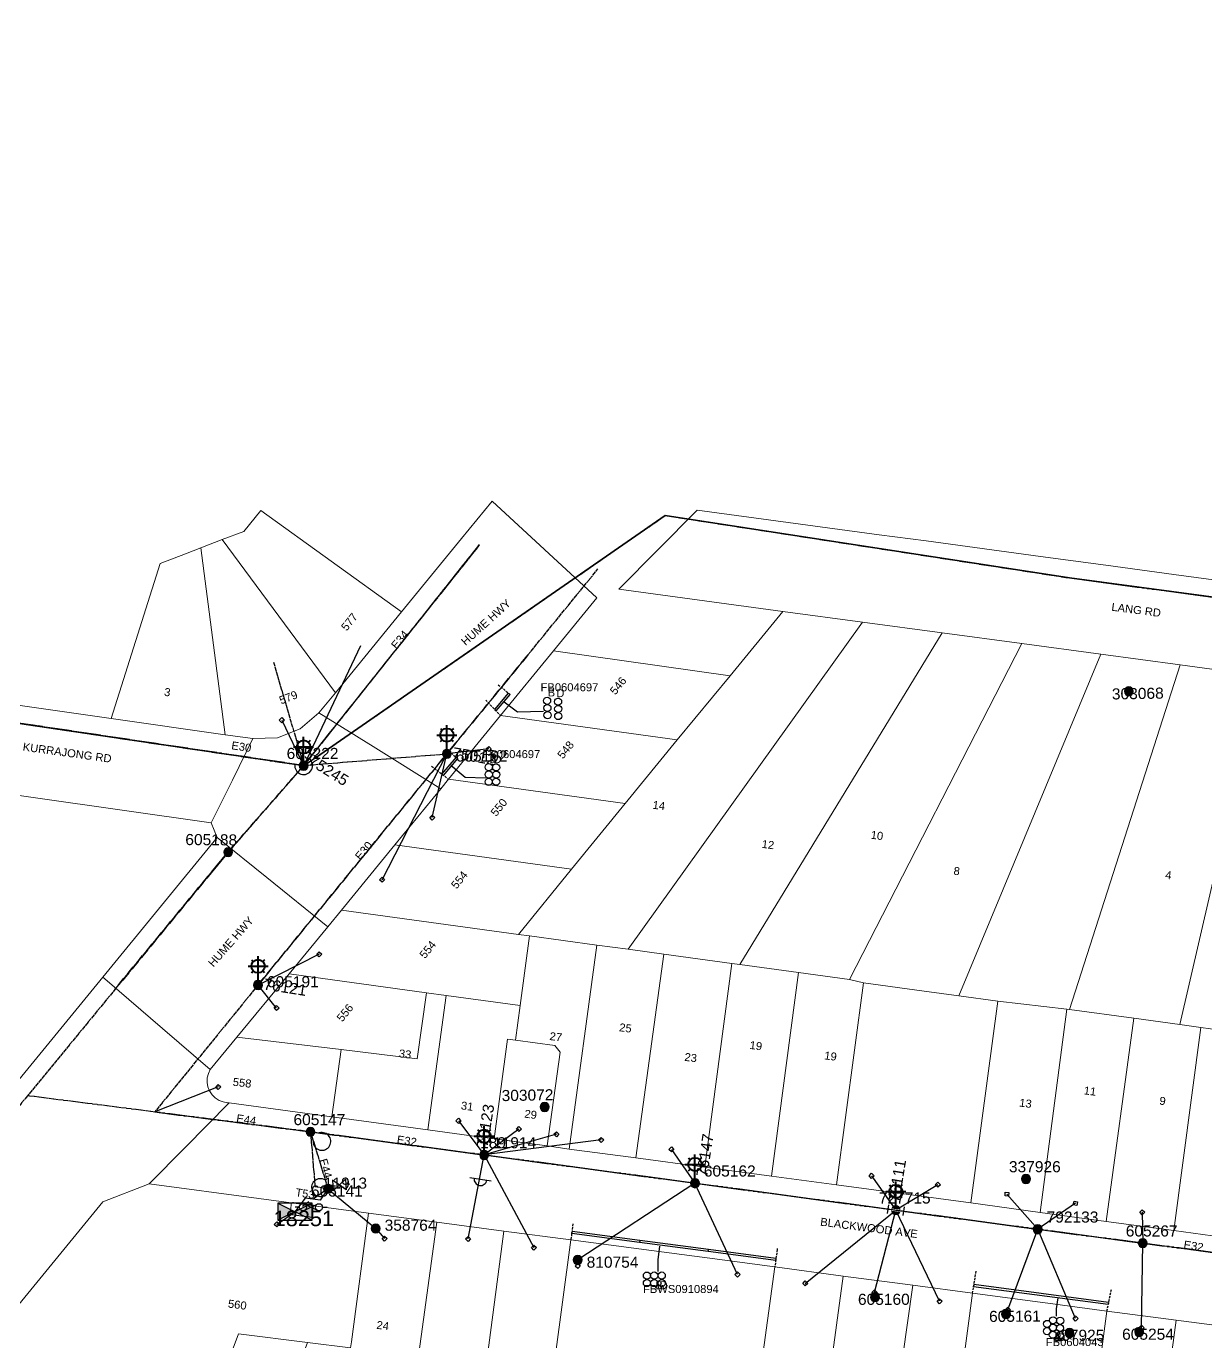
# Model space of a CAD drawing. Header units: metres. Extents: x 305150 to 308746, y 6239745 to 6243198.
# Drawn here: x 306531.6 to 306796.9, y 6241528.5 to 6241824.5 of the extents above; entities that cross this region are included whole.
import ezdxf
from ezdxf.enums import TextEntityAlignment as Align

# ---------------------------------------------------------------- set-up
doc = ezdxf.new("R2010")
doc.units = ezdxf.units.M
for name, pattern in [('Cable Exist OH', [1, 1, 0]), ('Cable Exist UG', [8.2, 4, -1.2, 1.8, -1.2]), ('DASHED', [0.75, 0.5, -0.25]), ('HIDDEN', [0.375, 0.25, -0.125]), ('HIDDEN2', [0.1875, 0.125, -0.0625])]:
    doc.linetypes.add(name, pattern=pattern)
doc.layers.get('0').update_dxf_attribs({"color": 6})
for name, color, linetype, lineweight in [('Cadastre Buildings_SP_EXT', 9, 'Continuous', 5), ('Cadastre Land Parcels_SP_EXT', 9, 'Continuous', 5), ('Cadastre Other Property_SP_EXT', 9, 'HIDDEN', 5), ('Cadastre Roads_SP_EXT', 9, 'Continuous', 5)]:
    doc.layers.add(name, color=color, linetype=linetype, lineweight=lineweight)
for name, color, linetype in [('Duct_SP_EXT', 7, 'Continuous'), ('Equip_LV_EXT', 7, 'Continuous'), ('Equip_SP_HV_EXT', 7, 'Continuous'), ('Equip_SP_SL_EXT', 7, 'Continuous'), ('Mains_HV_EXT', 7, 'Continuous'), ('Mains_LV_EXT', 7, 'Continuous'), ('Mains_SL_EXT', 7, 'Continuous'), ('Mains_TR_EXT', 7, 'Continuous'), ('Services_SP_EXT', 7, 'Continuous'), ('Sub_SP_EXT', 7, 'Continuous'), ('SupportsOH_SP_TR_HV_LV_SL_EXT', 7, 'Continuous')]:
    doc.layers.add(name, color=color, linetype=linetype)
doc.layers.add('UNKNOWN_FEATURES', color=1, linetype='DASHED', plot=False)
doc.layers.get('0').freeze()
doc.styles.add('iecARIAL', font='arial.ttf', dxfattribs={"height": 2})
doc.styles.add('POLE_LABEL', font='arial.ttf')
doc.styles.get("Standard").update_dxf_attribs({"font": 'arial.ttf'})
doc.linetypes.add('Cable E OH', pattern='A,9.4,["E",Standard,S=1.7,R=0,X=0,Y=-1],0', length=9.4)
doc.linetypes.add('Cable P UG', pattern='A,6,-0.5,["P",Standard,S=1.7,R=0,X=0.5,Y=-1],-2.9', length=9.4)

# ---------------------------------------------------------------- blocks, each defined once
blk = doc.blocks.new('SUB_PADMOUNT_EXT')
for points in [[(0, 0), (-3.84, 1.92), (-3.84, -1.92)], [(0, 0), (3.84, 1.92), (3.84, -1.92)]]:
    blk.add_hatch(color=256).paths.add_polyline_path(points)
for p, q in [((3.84, 1.92), (-3.84, -1.92)), ((-3.84, 1.92), (3.84, -1.92))]:
    blk.add_line(p, q)
blk.add_lwpolyline([(-3.84, -1.92), (3.84, -1.92), (3.84, 1.92), (-3.84, 1.92)], close=True)
for tag, height, flags, p in [('ASSET_NUM', 3.5, 8, (2, 2)), ('STREET_CODE', 0.2, 9, (1.5, 0)), ('CONSTRUCTED_VOLTAGE', 0.2, 9, (1.5, -0.2)), ('OPERATING_VOLTAGE', 0.2, 9, (1.5, -0.6)), ('ORIENTATION', 0.2, 9, (1.5, -0.8)), ('OWNED_BY', 0.2, 9, (1.5, -1)), ('OPERATED_BY', 0.2, 9, (1.5, -1.2)), ('SECONDARY_VOLTAGE', 0.2, 9, (1.5, -1.6)), ('STATE', 0.2, 9, (1.5, -1.8)), ('SUBSTATION_TYPE', 0.2, 9, (1.5, -2.2)), ('STREETNAME', 0.2, 9, (1.5, -3)), ('NO_PHASES', 0.2, 9, (1.5, -0.4)), ('MAINTAINED_BY', 0.2, 9, (1.5, -1.4)), ('PARENT', 0.2, 9, (1.5, -2)), ('USAGE', 0.2, 9, (1.5, -2.4)), ('LEGEND', 0.2, 9, (1.5, -2.6)), ('LOCATION', 0.2, 9, (1.5, -2.8)), ('SUBURB', 0.2, 9, (1.5, -3.2)), ('Z', 0.2, 1, (1.5, -3.6)), ('NOTES', 0.2, 9, (1.5, -3.4))]:
    blk.add_attdef(tag, text='', height=height, dxfattribs=dict(flags=flags)).set_placement(p, align=Align.MIDDLE_LEFT)
blk = doc.blocks.new('DUCT_EXT')
blk.add_circle((0, 0.8), 0.8)
at = {"flags": 1}
blk.add_attdef('Z', (0, 0), '', height=0.2, dxfattribs=at)
at = {"flags": 9}
for tag, p in [('DUCT_CODE', (0, 0)), ('XSECT_TYPE', (0, -0.2)), ('STATE', (0, -0.6)), ('FB_REFERENCE', (0, -0.4)), ('NOTES', (0, -0.8))]:
    blk.add_attdef(tag, text='', height=0.2, dxfattribs=at).set_placement(p, align=Align.MIDDLE_LEFT)
blk = doc.blocks.new('SL_LANTERN_EXT')
at = {"lineweight": 40}
for p, q in [((0, 1.97), (0, 6.47)), ((-2.25, 4.22), (2.25, 4.22)), ((-1.46, 5.68), (-1.06, 5.28)), ((-1.46, 2.76), (-1.06, 3.16)), ((1.46, 5.68), (1.06, 5.28)), ((1.46, 2.76), (1.06, 3.16)), ((0, 0), (0, 2.72))]:
    blk.add_line(p, q, dxfattribs=at)
blk.add_circle((0, 4.22), 1.5, dxfattribs=at)
at = {"style": 'iecARIAL', "flags": 8}
blk.add_attdef('ASSET_NUM', (1.5, 1.5), '', height=2.5, dxfattribs=at)
for tag, p, height, flags in [('OPERATING_VOLTAGE', (0.98, -1.65), 0.2, 9), ('ORIENTATION', (0.98, -1.85), 0.2, 9), ('OWNED_BY', (0.98, -2.05), 0.2, 9), ('STATE', (0.98, -2.25), 0.2, 9), ('CONSTRUCTED_VOLTAGE', (0.98, -0.65), 0.2, 9), ('CONTROL_TYPE', (0.98, -0.85), 0.2, 9), ('LANTERN_PURPOSE', (0.98, -1.05), 0.2, 9), ('LANTERN_TYPE', (0.98, -1.25), 0.2, 9), ('NO_PHASES', (0.98, -1.45), 0.2, 9), ('USAGE', (0.98, -2.45), 0.2, 9), ('CEXIST', (0.98, -2.65), 0.2, 9), ('CNEW', (0.98, -2.85), 0.2, 9), ('CNUMBER', (0.98, -3.05), 0.2, 9), ('LNUMBER', (2.18, -3.25), 2.5, 8), ('CREMOVE', (0.98, -3.25), 0.2, 9), ('CREPLACE', (0.98, -3.45), 0.2, 9), ('LKINGHEIGHT', (0.98, -3.65), 0.2, 9), ('LBRACKET', (0.98, -3.85), 0.2, 9), ('LBRACKETVOCAB', (0.98, -4.05), 0.2, 9), ('LCATEGORY', (0.98, -4.25), 0.2, 9), ('LCHARGE1', (0.98, -4.45), 0.2, 9), ('LCHARGE1PERCENT', (0.98, -4.65), 0.2, 9), ('LCHARGE2', (0.98, -4.85), 0.2, 9), ('LCHARGE2PERCENT', (0.98, -5.05), 0.2, 9), ('LCHARGE3', (0.98, -5.25), 0.2, 9), ('LCHARGE3PERCENT', (0.98, -5.45), 0.2, 9), ('LEXIST', (0.98, -5.65), 0.2, 9), ('LLAMP', (0.98, -5.85), 0.2, 9), ('LLAMPVOCAB', (0.98, -6.05), 0.2, 9), ('LMAST', (0.98, -6.25), 0.2, 9), ('LMASTVOCAB', (0.98, -6.45), 0.2, 9), ('LNEW', (0.98, -6.65), 0.2, 9), ('LANTNUMBER', (0.98, -6.85), 0.2, 9), ('LOUTREACH', (0.98, -7.25), 0.2, 9), ('LOUTREACHVOCAB', (0.98, -7.45), 0.2, 9), ('LRATECODE', (0.98, -7.65), 0.2, 9), ('LREMOVE', (0.98, -7.85), 0.2, 9), ('LREPLACE', (0.98, -8.05), 0.2, 9), ('LTYPE', (0.98, -8.25), 0.2, 9), ('LTYPEVOCAB', (0.98, -8.45), 0.2, 9), ('LEGEND', (0.98, -8.65), 0.2, 9), ('LOCATION', (0.98, -8.85), 0.2, 9), ('NOTES', (0.98, -9.05), 0.2, 9), ('STREETNAME', (0.98, -9.25), 0.2, 9), ('SUBURB', (0.98, -9.45), 0.2, 1)]:
    blk.add_attdef(tag, p, '', height=height, dxfattribs=dict(flags=flags))
blk = doc.blocks.new('CCP_EXT')
blk.add_wipeout([(0, 0.57), (0.57, 0), (0, -0.57), (-0.57, 0)])
blk.add_lwpolyline([(-0.57, 0), (0, 0.57), (0.57, 0), (0, -0.57), (-0.57, 0)])
at = {"flags": 1}
blk.add_attdef('Z', (0, 0), '', height=0.2, dxfattribs=at)
at = {"flags": 9}
for tag, p in [('CCP_TYPE', (0, 0)), ('CONSTRUCTED_VOLTAGE', (0, -0.2)), ('OPERATING_VOLTAGE', (0, -0.6)), ('ORIENTATION', (0, -0.8)), ('OWNED_BY', (0, -1)), ('STATE', (0, -1.8)), ('NO_PHASES', (0, -0.4)), ('USAGE', (0, -1.2)), ('LEGEND', (0, -1.4)), ('LIFE_SUPPORT', (0, -1.6)), ('NOTES', (0, -2))]:
    blk.add_attdef(tag, text='', height=0.2, dxfattribs=at).set_placement(p, align=Align.MIDDLE_LEFT)
blk = doc.blocks.new('POLE_EXT')
blk.add_hatch(color=256).paths.add_polyline_path([(-1, 0, 1), (1, 0, 1)])
blk.add_lwpolyline([(-1, 0, 1), (1, 0, 1)], format="xyb", close=True)
for tag, height, flags, p in [('pNumber', 2.5, 8, (-17.84, 2.07)), ('OWNED_BY', 0.2, 9, (1.35, -0.4)), ('SPECIAL_USE', 0.2, 9, (1.35, -0.8)), ('STATE', 0.2, 9, (1.35, -1)), ('cLV', 0.2, 9, (1.35, -1.4)), ('hDepth', 0.2, 9, (1.35, -1.6)), ('hDia', 0.2, 9, (1.35, -1.8)), ('cHV', 0.2, 9, (1.35, -2)), ('PARENT', 0.2, 9, (1.35, -0.6)), ('USAGE', 0.2, 9, (1.35, -1.2)), ('LBRACKET', 0.2, 9, (1.35, -2.2)), ('LExisting', 0.2, 9, (1.35, -2.4)), ('LANTNUMBER', 0.2, 9, (1.35, -2.6)), ('LOther', 0.2, 9, (1.35, -2.8)), ('LRemove', 0.2, 9, (1.35, -3)), ('cLinedev', 0.2, 9, (1.35, -3.4)), ('pExisting', 0.2, 9, (1.35, -3.8)), ('pFooting', 0.2, 9, (1.35, -4.4)), ('pNew', 0.2, 9, (1.35, -4.6)), ('pRelocate', 0.2, 9, (1.35, -5)), ('pRemove', 0.2, 9, (1.35, -5.2)), ('pReplace', 0.2, 9, (1.35, -5.4)), ('pStay', 0.2, 9, (1.35, -5.6)), ('pType', 0.2, 9, (1.35, -5.8)), ('LEGEND', 0.2, 9, (1.35, -3.2)), ('LOCATION', 0.2, 9, (1.35, -3.6)), ('PFNUMBER', 0.2, 9, (1.35, -4)), ('NEWPFNUMBER', 0.2, 9, (1.35, -4.2)), ('cspan', 0.2, 9, (1.35, -6)), ('STREETNAME', 0.2, 9, (1.35, -6.2)), ('SUBURB', 0.2, 9, (1.35, -6.4)), ('OPERATED_BY', 0.2, 9, (1.36, -7.01)), ('NOTES', 0.2, 9, (1.35, -6.6)), ('MAINTAINED_BY', 0.2, 9, (1.36, -6.81))]:
    blk.add_attdef(tag, text='', height=height, dxfattribs=dict(flags=flags)).set_placement(p, align=Align.MIDDLE_LEFT)
at = {"style": 'POLE_LABEL'}
for tag, height, flags, p in [('ASSET_NUM', 2.5, 8, (2, 2)), ('STRUCTURE_PLANT_NUMBER', 0.2, 9, (1.35, 0.03)), ('STREET_CODE', 0.2, 9, (1.35, -0.2))]:
    blk.add_attdef(tag, text='', height=height, dxfattribs=dict(at, flags=flags)).set_placement(p, align=Align.MIDDLE_LEFT)
at = {"flags": 1}
blk.add_attdef('Z', (1.35, -7.33), '', height=0.2, dxfattribs=at)
blk = doc.blocks.new('LV_UG_DFUSE_CLOSED_EXT')
for points in [[(1, 0), (0, 0)], [(5.04, 0.73), (2.16, -0.72)], [(5.05, -0.71), (2.16, 0.72)], [(6.2, 0.01), (7.2, 0.01)]]:
    blk.add_lwpolyline(points)
for centre in [(1.8, 0), (5.4, 0.01)]:
    blk.add_circle(centre, 0.8)
at = {"flags": 9}
for tag, p in [('ACTUAL_STATUS', (0, 0)), ('CONSTRUCTED_VOLTAGE', (0, -0.2)), ('OPERATING_VOLTAGE', (0, -0.6)), ('ORIENTATION', (0, -0.8)), ('STATE', (0, -1)), ('SWITCH_TYPE', (0, -1.2)), ('NO_PHASES', (0, -0.4)), ('USAGE', (0, -1.4)), ('NOTES', (0, -1.6))]:
    blk.add_attdef(tag, text='', height=0.2, dxfattribs=at).set_placement(p, align=Align.MIDDLE_LEFT)
at = {"flags": 1}
blk.add_attdef('Z', (0, 0), '', height=0.2, dxfattribs=at)
blk = doc.blocks.new('HV_USL_CLOSED_EXT')
blk.add_line((2.4, 5.5), (-2.4, 5.5))
blk.add_lwpolyline([(1.44, 5.5, 0.414214), (0, 6.94, 0.414214), (-1.44, 5.5)], format="xyb")
for tag, height, flags, p in [('ASSET_NUM', 2.5, 8, (2, 2)), ('STREET_CODE', 0.2, 9, (1.5, 0)), ('ACTUAL_STATUS', 0.2, 9, (1.5, -0.2)), ('CONSTRUCTED_VOLTAGE', 0.2, 9, (1.5, -0.4)), ('OPERATING_VOLTAGE', 0.2, 9, (1.5, -0.8)), ('ORIENTATION', 0.2, 9, (1.5, -1)), ('OWNED_BY', 0.2, 9, (1.5, -1.2)), ('OPERATED_BY', 0.2, 9, (1.5, -1.4)), ('STATE', 0.2, 9, (1.5, -1.8)), ('SWITCH_TYPE', 0.2, 9, (1.5, -2)), ('STREETNAME', 0.2, 9, (1.5, -2.8)), ('SUBURB', 0.2, 9, (1.5, -3)), ('NO_PHASES', 0.2, 9, (1.5, -0.6)), ('MAINTAINED_BY', 0.2, 9, (1.5, -1.6)), ('USAGE', 0.2, 9, (1.5, -2.2)), ('LEGEND', 0.2, 9, (1.5, -2.4)), ('LOCATION', 0.2, 9, (1.5, -2.6)), ('Z', 0.2, 1, (1.5, -3.6)), ('NOTES', 0.2, 9, (1.5, -3.2)), ('LABEL_ALIGNMENT', 0.2, 9, (1.5, -3.4))]:
    blk.add_attdef(tag, text='', height=height, dxfattribs=dict(flags=flags)).set_placement(p, align=Align.MIDDLE_LEFT)
blk = doc.blocks.new('HV_DOF_CLOSED_EXT')
for p, q in [((0, 7.9), (0, 6.94)), ((0, 4.06), (0, 3.1))]:
    blk.add_line(p, q)
blk.add_lwpolyline([(-1.2, 4.06), (1.2, 4.06), (-1.2, 6.94), (1.2, 6.94)], close=True)
for tag, height, flags, p in [('ASSET_NUM', 2.5, 8, (2, 2)), ('STREET_CODE', 0.2, 9, (1.5, 0)), ('ACTUAL_STATUS', 0.2, 9, (1.5, -0.2)), ('CONSTRUCTED_VOLTAGE', 0.2, 9, (1.5, -0.4)), ('OPERATING_VOLTAGE', 0.2, 9, (1.5, -0.8)), ('ORIENTATION', 0.2, 9, (1.5, -1)), ('OWNED_BY', 0.2, 9, (1.5, -1.2)), ('OPERATED_BY', 0.2, 9, (1.5, -1.4)), ('STATE', 0.2, 9, (1.5, -1.8)), ('SWITCH_TYPE', 0.2, 9, (1.5, -2)), ('STREETNAME', 0.2, 9, (1.5, -2.8)), ('SUBURB', 0.2, 9, (1.5, -3)), ('NO_PHASES', 0.2, 9, (1.5, -0.6)), ('MAINTAINED_BY', 0.2, 9, (1.5, -1.6)), ('USAGE', 0.2, 9, (1.5, -2.2)), ('LEGEND', 0.2, 9, (1.5, -2.4)), ('LOCATION', 0.2, 9, (1.5, -2.6)), ('Z', 0.2, 1, (1.5, -3.6)), ('NOTES', 0.2, 9, (1.5, -3.2)), ('LABEL_ALIGNMENT', 0.2, 9, (1.5, -3.4))]:
    blk.add_attdef(tag, text='', height=height, dxfattribs=dict(flags=flags)).set_placement(p, align=Align.MIDDLE_LEFT)
blk = doc.blocks.new('End Shackle_EXT')
blk.add_wipeout([(0, 0.25), (1.81, 0.25), (1.82, -0.25), (0, -0.25)])
blk.add_line((1.81, -1), (1.81, 1))
at = {"flags": 1}
blk.add_attdef('Z', (0, 0), '', height=0.2, dxfattribs=at)
at = {"flags": 9}
for tag, p in [('CONNECTOR_TYPE', (0, 0)), ('CONSTRUCTED_VOLTAGE', (0, -0.2)), ('OPERATING_VOLTAGE', (0, -0.6)), ('ORIENTATION', (0, -0.8)), ('OWNED_BY', (0, -1)), ('STATE', (0, -1.2)), ('NO_PHASES', (0, -0.4)), ('USAGE', (0, -1.4)), ('NOTES', (0, -1.6))]:
    blk.add_attdef(tag, text='', height=0.2, dxfattribs=at).set_placement(p, align=Align.MIDDLE_LEFT)

msp = doc.modelspace()

# ---------------------------------------------------------------- linework, layer by layer
at = {"layer": 'Cadastre Buildings_SP_EXT', "linetype": 'Continuous'}
msp.add_lwpolyline([(306791.16, 6241680.77), (306773.34, 6241683.18), (306741.37, 6241606.3), (306750.1, 6241605.11), (306765.69, 6241603.31), (306766.28, 6241603.23), (306791.16, 6241680.77)], close=True, dxfattribs=at)
at = {"layer": 'Cadastre Land Parcels_SP_EXT', "linetype": 'Continuous'}
for points in [[(306615.99, 6241692.7), (306584.38, 6241715.54), (306580.52, 6241710.82), (306575.68, 6241708.97), (306601.12, 6241674.53), (306615.99, 6241692.7)], [(306570.84, 6241707.12), (306567.38, 6241705.79), (306561.68, 6241703.61), (306550.66, 6241668.74), (306576.31, 6241665.08), (306570.84, 6241707.12)], [(306588.08, 6241664.36), (306593.23, 6241666.37), (306597.41, 6241669.99), (306601.12, 6241674.53), (306575.68, 6241708.97), (306570.84, 6241707.12), (306576.31, 6241665.08), (306582.56, 6241664.2), (306588.08, 6241664.36)], [(306719.67, 6241690.41), (306701.75, 6241692.83), (306689.89, 6241678.35), (306678.01, 6241663.91), (306666.33, 6241649.61), (306654.22, 6241634.84), (306642.31, 6241620.15), (306644.8, 6241619.81), (306659.96, 6241617.74), (306666.96, 6241616.79), (306719.67, 6241690.41)], [(306737.61, 6241687.99), (306719.67, 6241690.41), (306666.96, 6241616.79), (306674.99, 6241615.69), (306690.32, 6241613.6), (306692.07, 6241613.36), (306737.61, 6241687.99)], [(306755.54, 6241685.58), (306737.61, 6241687.99), (306692.07, 6241613.36), (306705.31, 6241611.55), (306716.76, 6241609.99), (306755.54, 6241685.58)], [(306773.34, 6241683.18), (306755.54, 6241685.58), (306716.76, 6241609.99), (306719.91, 6241609.22), (306733.59, 6241607.36), (306741.37, 6241606.3), (306773.34, 6241683.18)], [(306689.89, 6241678.35), (306650.2, 6241683.98), (306638.27, 6241669.38), (306678.01, 6241663.91), (306689.89, 6241678.35)], [(306809.23, 6241678.34), (306791.16, 6241680.77), (306766.28, 6241603.23), (306780.76, 6241601.26), (306791.11, 6241599.84), (306809.23, 6241678.34)], [(306827.27, 6241675.9), (306809.23, 6241678.34), (306791.11, 6241599.84), (306795.83, 6241599.2), (306811.05, 6241597.12), (306816.09, 6241596.43), (306818.92, 6241616.54), (306821.72, 6241636.43), (306824.52, 6241656.35), (306827.27, 6241675.9)], [(306678.01, 6241663.91), (306638.27, 6241669.38), (306626.56, 6241655.06), (306666.33, 6241649.61), (306678.01, 6241663.91)], [(306666.33, 6241649.61), (306626.56, 6241655.06), (306624.81, 6241652.92), (306614.48, 6241640.28), (306654.22, 6241634.84), (306666.33, 6241649.61)], [(306654.22, 6241634.84), (306614.48, 6241640.28), (306602.47, 6241625.59), (306642.31, 6241620.15), (306654.22, 6241634.84)], [(306642.31, 6241620.15), (306602.47, 6241625.59), (306599.43, 6241621.87), (306590.74, 6241611.24), (306621.59, 6241607.01), (306626.04, 6241606.4), (306642.67, 6241604.13), (306644.8, 6241619.81), (306642.31, 6241620.15)], [(306648.79, 6241572.54), (306653.74, 6241571.86), (306659.96, 6241617.74), (306644.8, 6241619.81), (306642.67, 6241604.13), (306641.62, 6241596.33), (306650.47, 6241595.13), (306651.65, 6241593.63), (306648.79, 6241572.54)], [(306674.99, 6241615.69), (306666.96, 6241616.79), (306659.96, 6241617.74), (306653.74, 6241571.86), (306668.73, 6241569.84), (306674.99, 6241615.69)], [(306690.32, 6241613.6), (306674.99, 6241615.69), (306668.73, 6241569.84), (306684.21, 6241567.75), (306690.32, 6241613.6)], [(306692.07, 6241613.36), (306690.32, 6241613.6), (306684.21, 6241567.75), (306699.2, 6241565.72), (306705.31, 6241611.55), (306692.07, 6241613.36)], [(306716.76, 6241609.99), (306705.31, 6241611.55), (306699.2, 6241565.72), (306713.85, 6241563.79), (306719.91, 6241609.22), (306716.76, 6241609.99)], [(306621.59, 6241607.01), (306590.74, 6241611.24), (306578.97, 6241597), (306602.39, 6241594.21), (306619.55, 6241592.16), (306621.59, 6241607.01)], [(306621.94, 6241576.19), (306626.04, 6241606.4), (306621.59, 6241607.01), (306619.55, 6241592.16), (306602.39, 6241594.21), (306600.34, 6241579.12), (306621.94, 6241576.19)], [(306642.67, 6241604.13), (306626.04, 6241606.4), (306621.94, 6241576.19), (306633.9, 6241574.56), (306634.18, 6241574.52), (306636.82, 6241574.16), (306639.8, 6241596.58), (306641.62, 6241596.33), (306642.67, 6241604.13)], [(306744.05, 6241559.76), (306759.63, 6241557.57), (306765.69, 6241603.31), (306750.1, 6241605.11), (306744.05, 6241559.76)], [(306780.76, 6241601.26), (306766.28, 6241603.23), (306765.69, 6241603.31), (306759.63, 6241557.57), (306774.54, 6241555.56), (306780.76, 6241601.26)], [(306795.83, 6241599.2), (306791.11, 6241599.84), (306780.76, 6241601.26), (306774.54, 6241555.56), (306789.7, 6241553.51), (306795.83, 6241599.2)], [(306602.39, 6241594.21), (306578.97, 6241597), (306572.97, 6241589.74), (306572.54, 6241588.83), (306572.3, 6241587.85), (306572.27, 6241586.84), (306572.44, 6241585.85), (306572.81, 6241584.91), (306573.37, 6241584.06), (306574.09, 6241583.35), (306574.94, 6241582.8), (306575.88, 6241582.44), (306576.88, 6241582.27), (306577.22, 6241582.26), (306600.34, 6241579.12), (306602.39, 6241594.21)], [(306811.05, 6241597.12), (306795.83, 6241599.2), (306789.7, 6241553.51), (306804.97, 6241551.45), (306811.05, 6241597.12)], [(306651.65, 6241593.63), (306650.47, 6241595.13), (306641.62, 6241596.33), (306639.8, 6241596.58), (306636.82, 6241574.16), (306648.78, 6241572.54), (306651.65, 6241593.63)], [(306608.6, 6241557.45), (306559.23, 6241564), (306548.82, 6241559.94), (306523.11, 6241528.63), (306568.65, 6241501.76), (306579.33, 6241530.27), (306594.84, 6241528.33), (306604.54, 6241527.1), (306604.72, 6241528.44), (306608.6, 6241557.45)], [(306623.92, 6241555.41), (306608.6, 6241557.45), (306604.72, 6241528.44), (306604.54, 6241527.1), (306602.56, 6241512.32), (306617.41, 6241507.77), (306623.92, 6241555.41)], [(306654.09, 6241551.41), (306639.02, 6241553.41), (306632.38, 6241503.18), (306647.06, 6241498.68), (306654.09, 6241551.41)], [(306699.98, 6241545.32), (306684.76, 6241547.34), (306669.35, 6241549.38), (306654.09, 6241551.41), (306647.06, 6241498.68), (306661.9, 6241494.13), (306676.94, 6241489.52), (306691.76, 6241484.97), (306699.98, 6241545.32)], [(306715.35, 6241543.27), (306699.98, 6241545.32), (306691.76, 6241484.97), (306706.79, 6241480.37), (306715.35, 6241543.27)], [(306731.02, 6241541.2), (306715.35, 6241543.27), (306706.79, 6241480.37), (306721.73, 6241475.78), (306721.85, 6241476.59), (306731.02, 6241541.2)], [(306744.47, 6241539.41), (306731.02, 6241541.2), (306721.85, 6241476.59), (306721.73, 6241475.78), (306735.42, 6241471.59), (306744.47, 6241539.41)], [(306782.12, 6241473.21), (306784.16, 6241488.3), (306786.18, 6241503.26), (306790.26, 6241533.33), (306774.67, 6241535.38), (306764.96, 6241462.56), (306780.08, 6241458.47), (306782.12, 6241473.21)], [(306804.4, 6241500.95), (306806.53, 6241516.09), (306808.61, 6241530.93), (306790.26, 6241533.33), (306786.18, 6241503.26), (306804.4, 6241500.95)], [(306594.84, 6241528.33), (306579.33, 6241530.27), (306568.65, 6241501.76), (306559.76, 6241478.34), (306574.18, 6241472.77), (306594.84, 6241528.33)]]:
    msp.add_lwpolyline(points, close=True, dxfattribs=at)
msp.add_lwpolyline([(306528.53, 6241585.75), (306548.81, 6241610.53), (306574.51, 6241641.92), (306573.21, 6241645.27), (306473.54, 6241659.44)], dxfattribs=at)
at = {"layer": 'Cadastre Other Property_SP_EXT', "linetype": 'HIDDEN2'}
msp.add_lwpolyline([(306591.25, 6241559.86), (306590.9, 6241557.13), (306595.84, 6241556.49), (306596.19, 6241559.22), (306591.25, 6241559.86)], close=True, dxfattribs=at)
at = {"layer": 'Cadastre Roads_SP_EXT', "linetype": 'Continuous'}
for points in [[(306876.23, 6241678.13), (306888.61, 6241687.76), (306868.94, 6241690.42), (306858.31, 6241691.85), (306819.86, 6241697.05), (306804.79, 6241699.09), (306789.72, 6241701.13), (306774.44, 6241703.19), (306759.75, 6241705.18), (306734.03, 6241708.66), (306723.41, 6241710.07), (306682.49, 6241715.63), (306664.86, 6241697.8), (306701.75, 6241692.83), (306719.67, 6241690.41), (306737.61, 6241687.99), (306755.54, 6241685.57), (306773.34, 6241683.17), (306791.16, 6241680.77), (306809.23, 6241678.34), (306827.27, 6241675.9), (306866.55, 6241670.6), (306876.23, 6241678.13)], [(306495.58, 6241676.59), (306477.1, 6241679.22), (306475.33, 6241669.4), (306473.54, 6241659.44), (306573.21, 6241645.27), (306577.95, 6241654.87), (306582.56, 6241664.2), (306576.31, 6241665.08), (306550.66, 6241668.74), (306532.3, 6241671.36), (306513.94, 6241673.97), (306495.58, 6241676.59)]]:
    msp.add_lwpolyline(points, close=True, dxfattribs=at)
at = {"layer": 'Duct_SP_EXT'}
for p, q in [((306636.95, 6241670.72), (306640.09, 6241674.42)), ((306637.32, 6241670.41), (306640.46, 6241674.11)), ((306640.09, 6241674.42), (306640.28, 6241674.26)), ((306640.46, 6241674.11), (306640.28, 6241674.26)), ((306636.95, 6241670.72), (306637.14, 6241670.57)), ((306637.32, 6241670.41), (306637.14, 6241670.57)), ((306625.09, 6241656.2), (306628.33, 6241660)), ((306625.45, 6241655.89), (306628.69, 6241659.69)), ((306628.33, 6241660), (306628.51, 6241659.85)), ((306628.69, 6241659.69), (306628.51, 6241659.85)), ((306625.09, 6241656.2), (306625.27, 6241656.04)), ((306625.45, 6241655.89), (306625.27, 6241656.04)), ((306654.29, 6241552.86), (306654.32, 6241553.09)), ((306669.54, 6241550.83), (306654.29, 6241552.86)), ((306654.35, 6241553.33), (306654.32, 6241553.09)), ((306669.6, 6241551.31), (306654.35, 6241553.33)), ((306669.54, 6241550.83), (306669.57, 6241551.07)), ((306684.96, 6241548.78), (306669.54, 6241550.83)), ((306669.6, 6241551.31), (306669.57, 6241551.07)), ((306685.02, 6241549.26), (306669.6, 6241551.31)), ((306684.96, 6241548.78), (306684.99, 6241549.02)), ((306700.17, 6241546.76), (306684.96, 6241548.78)), ((306685.02, 6241549.26), (306684.99, 6241549.02)), ((306700.23, 6241547.24), (306685.02, 6241549.26)), ((306700.17, 6241546.76), (306700.2, 6241547)), ((306700.23, 6241547.24), (306700.2, 6241547)), ((306744.7, 6241540.88), (306744.74, 6241541.12)), ((306744.77, 6241541.36), (306744.74, 6241541.12)), ((306774.99, 6241536.85), (306775.02, 6241537.09)), ((306775.05, 6241537.32), (306775.02, 6241537.09))]:
    msp.add_line(p, q, dxfattribs=at)
for points in [[(306647.94, 6241670.26), (306642.06, 6241670.12), (306639.06, 6241672.39)], [(306634.86, 6241655.32), (306630.33, 6241655.43), (306627.07, 6241658.15)], [(306673.73, 6241544.32), (306673.73, 6241546.95), (306674.13, 6241550.03)], [(306763.37, 6241534.26), (306763.37, 6241535.89), (306763.69, 6241538.35)]]:
    msp.add_lwpolyline(points, dxfattribs=at)
at = {"layer": 'Mains_HV_EXT', "linetype": 'Cable Exist OH'}
for points in [[(306633.47, 6241707.84), (306594.01, 6241658.15)], [(306551.53, 6241607.82), (306576.99, 6241638.71), (306593.98, 6241658.11)], [(306634.58, 6241570.52), (306595.52, 6241575.72)], [(306595.52, 6241575.72), (306596.52, 6241563.43)], [(306596.52, 6241563.43), (306599.45, 6241562.91)]]:
    msp.add_lwpolyline(points, dxfattribs=at)
at = {"layer": 'Mains_HV_EXT', "linetype": 'Cable Exist UG'}
msp.add_lwpolyline([(306599.45, 6241562.91), (306592.03, 6241557.75)], dxfattribs=at)
at = {"layer": 'Mains_LV_EXT', "linetype": 'Cable Exist OH'}
for points in [[(306594.01, 6241658.15), (306633.54, 6241707.7)], [(306563.56, 6241662.65), (306594.01, 6241658.15)], [(306560.48, 6241580.19), (306595.52, 6241575.72)], [(306595.52, 6241575.72), (306634.58, 6241570.52)], [(306595.52, 6241575.72), (306599.45, 6241562.91)], [(306759.11, 6241553.8), (306782.74, 6241550.67)], [(306782.74, 6241550.67), (306805.4, 6241547.67)]]:
    msp.add_lwpolyline(points, dxfattribs=at)
at = {"layer": 'Mains_LV_EXT', "linetype": 'Continuous'}
for points in [[(306592, 6241658.41, 1.723165), (306595.24, 6241659.67)], [(306596.11, 6241573.8, 3.382493), (306597.5, 6241575.47)], [(306598.86, 6241564.84, 1.568266), (306598.32, 6241561.25)]]:
    msp.add_lwpolyline(points, format="xyb", dxfattribs=at)
at = {"layer": 'Mains_LV_EXT', "linetype": 'Cable Exist UG'}
msp.add_lwpolyline([(306599.45, 6241562.91), (306597.72, 6241560.36), (306594.35, 6241560.81), (306592.03, 6241557.75)], dxfattribs=at)
at = {"layer": 'Mains_SL_EXT', "linetype": 'Cable Exist OH'}
for points in [[(306594.01, 6241658.15), (306633.54, 6241707.7)], [(306594.01, 6241658.15), (306563.56, 6241662.65)], [(306594.01, 6241658.15), (306626.2, 6241660.78)], [(306551.76, 6241608.01), (306577, 6241638.65), (306593.98, 6241658.11)]]:
    msp.add_lwpolyline(points, dxfattribs=at)
at = {"layer": 'Services_SP_EXT'}
msp.add_lwpolyline([(306606.8, 6241685.05), (306594.01, 6241658.15)], dxfattribs=at)
at = {"layer": 'UNKNOWN_FEATURES'}
for points in [[(306637.75, 6241676.32), (306640.28, 6241674.26)], [(306634.93, 6241672.87), (306638.27, 6241669.38)], [(306625.96, 6241661.93), (306628.51, 6241659.85)], [(306622.77, 6241658.02), (306626.56, 6241655.06)], [(306654.56, 6241555), (306654.09, 6241551.43)], [(306700.52, 6241549.44), (306700.49, 6241549.22), (306699.98, 6241545.32)], [(306744.47, 6241539.41), (306745.25, 6241544.45)], [(306774.67, 6241535.38), (306775.7, 6241540.4)]]:
    msp.add_lwpolyline(points, dxfattribs=at)

# ---------------------------------------------------------------- block references
at = {"layer": 'Duct_SP_EXT'}
for p in [(306648.74, 6241671.9), (306648.81, 6241670.29), (306651.21, 6241671.7), (306651.24, 6241670.08), (306648.84, 6241668.67), (306651.25, 6241668.46), (306635.63, 6241656.97), (306635.63, 6241655.32), (306637.28, 6241656.92), (306637.3, 6241655.3), (306635.61, 6241653.67), (306637.28, 6241653.69)]:
    msp.add_blockref('DUCT_EXT', p, dxfattribs=at)
for p, rotation in [((306672, 6241543.38), 90), ((306673.64, 6241543.39), 90), ((306675.34, 6241543.39), 90), ((306672, 6241541.68), 90), ((306673.64, 6241541.69), 90), ((306675.34, 6241541.69), 90), ((306762.01, 6241532.5), 89.83827141164561), ((306762, 6241530.86), 89.83827141164561), ((306763.33, 6241531.68), 89.83827141164561), ((306763.37, 6241533.32), 89.83827141164561), ((306764.93, 6241531.58), 89.83827141164561), ((306764.96, 6241533.2), 89.83827141164561), ((306763.32, 6241530.06), 89.83827141164561), ((306764.91, 6241529.96), 89.83827141164561)]:
    msp.add_blockref('DUCT_EXT', p, dxfattribs=dict(at, rotation=rotation))
at = {"layer": 'Equip_LV_EXT'}
msp.add_blockref('LV_UG_DFUSE_CLOSED_EXT', (306592.04, 6241558.75), dxfattribs=at)
at = {"layer": 'Equip_SP_HV_EXT'}
ref = msp.add_blockref('HV_DOF_CLOSED_EXT', (306596.52, 6241563.43), dxfattribs=dict(at, rotation=273.5061602551193))
ref.add_attrib('ASSET_NUM', '11913', dxfattribs={"layer": '0', "height": 2.5}).set_placement((306598.52, 6241564.18), align=Align.MIDDLE_LEFT)
at = {"layer": 'Equip_SP_SL_EXT'}
ref = msp.add_blockref('SL_LANTERN_EXT', (306626.2, 6241660.78), dxfattribs=at)
ref.add_attrib('ASSET_NUM', '75012', dxfattribs={"layer": '0', "height": 2.5, "rotation": 350.378, "style": 'iecARIAL'}).set_placement((306627.7, 6241662.28), align=Align.TOP_LEFT)
ref = msp.add_blockref('SL_LANTERN_EXT', (306593.98, 6241658.11), dxfattribs=at)
ref.add_attrib('ASSET_NUM', '75245', dxfattribs={"layer": '0', "height": 2.5, "rotation": 328.2089, "style": 'iecARIAL'}).set_placement((306595.48, 6241659.61), align=Align.MIDDLE_LEFT)
ref = msp.add_blockref('SL_LANTERN_EXT', (306583.72, 6241608.75), dxfattribs=at)
ref.add_attrib('ASSET_NUM', '76121', dxfattribs={"layer": '0', "height": 2.5, "rotation": 351.0897, "style": 'iecARIAL'}).set_placement((306585.22, 6241610.25), align=Align.TOP_LEFT)
ref = msp.add_blockref('SL_LANTERN_EXT', (306634.58, 6241570.52), dxfattribs=at)
ref.add_attrib('ASSET_NUM', '76123', dxfattribs={"layer": '0', "height": 2.5, "rotation": 80.8338, "style": 'iecARIAL'}).set_placement((306636.08, 6241572.02), align=Align.BOTTOM_LEFT)
ref = msp.add_blockref('SL_LANTERN_EXT', (306682.01, 6241564.16), dxfattribs=at)
ref.add_attrib('ASSET_NUM', '76147', dxfattribs={"layer": '0', "height": 2.5, "rotation": 81.3014, "style": 'iecARIAL'}).set_placement((306683.51, 6241565.66), align=Align.MIDDLE_LEFT)
ref = msp.add_blockref('SL_LANTERN_EXT', (306727.19, 6241558.09), dxfattribs=at)
ref.add_attrib('ASSET_NUM', '76111', dxfattribs={"layer": '0', "height": 2.5, "rotation": 80.6891, "style": 'iecARIAL'}).set_placement((306728.69, 6241559.59), align=Align.BOTTOM_LEFT)
at = {"layer": 'Services_SP_EXT'}
for p in [(306736.64, 6241563.83), (306752.38, 6241535.7)]:
    msp.add_blockref('CCP_EXT', p, dxfattribs=at)
at = {"layer": 'Sub_SP_EXT'}
ref = msp.add_blockref('SUB_PADMOUNT_EXT', (306592.03, 6241557.75), dxfattribs=at)
ref.add_attrib('ASSET_NUM', '18251', dxfattribs={"layer": '0', "height": 3.5}).set_placement((306594.03, 6241558), align=Align.TOP_CENTER)
at = {"layer": 'SupportsOH_SP_TR_HV_LV_SL_EXT'}
ref = msp.add_blockref('POLE_EXT', (306779.6, 6241674.84), dxfattribs=at)
ref.add_attrib('ASSET_NUM', '303068', dxfattribs={"layer": '0', "height": 2.5, "rotation": 1, "style": 'POLE_LABEL'}).set_placement((306781.6, 6241675.59), align=Align.TOP_CENTER)
ref = msp.add_blockref('POLE_EXT', (306593.98, 6241658.11), dxfattribs=at)
ref.add_attrib('ASSET_NUM', '605222', dxfattribs={"layer": '0', "height": 2.5, "style": 'POLE_LABEL'}).set_placement((306595.98, 6241658.86), align=Align.BOTTOM_CENTER)
ref = msp.add_blockref('POLE_EXT', (306577, 6241638.65), dxfattribs=at)
ref.add_attrib('ASSET_NUM', '605188', dxfattribs={"layer": '0', "height": 2.5, "rotation": 359.5187, "style": 'POLE_LABEL'}).set_placement((306579, 6241639.4), align=Align.BOTTOM_RIGHT)
ref = msp.add_blockref('POLE_EXT', (306583.72, 6241608.75), dxfattribs=at)
ref.add_attrib('ASSET_NUM', '605191', dxfattribs={"layer": '0', "height": 2.5, "rotation": 359.9542, "style": 'POLE_LABEL'}).set_placement((306585.72, 6241609.5), align=Align.MIDDLE_LEFT)
ref = msp.add_blockref('POLE_EXT', (306648.2, 6241581.33), dxfattribs=at)
ref.add_attrib('ASSET_NUM', '303072', dxfattribs={"layer": '0', "height": 2.5, "rotation": 1, "style": 'POLE_LABEL'}).set_placement((306650.2, 6241582.08), align=Align.BOTTOM_RIGHT)
ref = msp.add_blockref('POLE_EXT', (306595.52, 6241575.72), dxfattribs=at)
ref.add_attrib('ASSET_NUM', '605147', dxfattribs={"layer": '0', "height": 2.5, "style": 'POLE_LABEL'}).set_placement((306597.52, 6241576.47), align=Align.BOTTOM_CENTER)
ref = msp.add_blockref('POLE_EXT', (306634.58, 6241570.52), dxfattribs=at)
ref.add_attrib('ASSET_NUM', '189', dxfattribs={"layer": '0', "height": 2.5, "style": 'POLE_LABEL'}).set_placement((306636.58, 6241571.27), align=Align.BOTTOM_CENTER)
ref = msp.add_blockref('POLE_EXT', (306682.01, 6241564.16), dxfattribs=at)
ref.add_attrib('ASSET_NUM', '605162', dxfattribs={"layer": '0', "height": 2.5, "style": 'POLE_LABEL'}).set_placement((306684.01, 6241564.91), align=Align.BOTTOM_LEFT)
ref = msp.add_blockref('POLE_EXT', (306756.46, 6241565.13), dxfattribs=at)
ref.add_attrib('ASSET_NUM', '337926', dxfattribs={"layer": '0', "height": 2.5, "style": 'POLE_LABEL'}).set_placement((306758.46, 6241565.88), align=Align.BOTTOM_CENTER)
ref = msp.add_blockref('POLE_EXT', (306599.45, 6241562.91), dxfattribs=at)
ref.add_attrib('ASSET_NUM', '605141', dxfattribs={"layer": '0', "height": 2.5, "style": 'POLE_LABEL'}).set_placement((306601.45, 6241563.66), align=Align.TOP_CENTER)
ref = msp.add_blockref('POLE_EXT', (306782.74, 6241550.67), dxfattribs=at)
ref.add_attrib('ASSET_NUM', '605267', dxfattribs={"layer": '0', "height": 2.5, "style": 'POLE_LABEL'}).set_placement((306784.74, 6241551.42), align=Align.BOTTOM_CENTER)
ref = msp.add_blockref('POLE_EXT', (306766.27, 6241530.45), dxfattribs=at)
ref.add_attrib('ASSET_NUM', '337925', dxfattribs={"layer": '0', "height": 2.5, "style": 'POLE_LABEL'}).set_placement((306768.27, 6241531.2), align=Align.TOP_CENTER)

# ---------------------------------------------------------------- texts
at = {"layer": 'Cadastre Land Parcels_SP_EXT'}
for s, rotation, p in [('577', 51.02, (306603.64, 6241688.27)), ('546', 50.831, (306664.09, 6241673.91)), ('3', 351.5367, (306562.5, 6241673.86)), ('579', 21.1979, (306588.91, 6241671.87)), ('548', 50.8339, (306652.29, 6241659.49)), ('550', 50.8326, (306637.28, 6241646.54)), ('14', 352.7826, (306672.39, 6241648.44)), ('12', 352.7801, (306696.94, 6241639.64)), ('10', 352.7799, (306721.46, 6241641.69)), ('8', 352.7783, (306740.09, 6241633.6)), ('554', 50.8327, (306628.37, 6241630.22)), ('4', 352.782, (306787.71, 6241632.69)), ('554', 50.84, (306621.26, 6241614.53)), ('556', 50.83, (306602.65, 6241600.33)), ('25', 352.69, (306664.88, 6241598.38)), ('27', 352.68, (306649.21, 6241596.4)), ('33', 352.69, (306615.31, 6241592.52)), ('19', 352.68, (306694.22, 6241594.4)), ('23', 352.68, (306679.56, 6241591.72)), ('19', 352.68, (306711.01, 6241592.05)), ('558', 353.5993, (306577.96, 6241586.1)), ('11', 352.69, (306769.38, 6241584.18)), ('31', 352.5533, (306629.27, 6241580.79)), ('13', 352.69, (306754.87, 6241581.44)), ('9', 352.68, (306786.39, 6241581.87)), ('29', 352.5606, (306643.55, 6241578.94)), ('560', 352.5997, (306576.87, 6241536.21)), ('24', 352.69, (306610.29, 6241531.42))]:
    msp.add_text(s, height=1.8, rotation=rotation, dxfattribs=at).set_placement(p)
at = {"layer": 'Cadastre Roads_SP_EXT'}
for s, rotation, p in [('HUME HWY', 42.1216, (306630.41, 6241685)), ('LANG RD', 352.5948, (306775.61, 6241692.99)), ('OLD KURRAJONG RD', 352.15, (306524.89, 6241662.31)), ('HUME HWY', 48.7973, (306573.68, 6241612.66)), ('BLACKWOOD AVE', 352.6798, (306710.1, 6241554.63))]:
    msp.add_text(s, height=1.8, rotation=rotation, dxfattribs=at).set_placement(p)
at = {"layer": 'Duct_SP_EXT'}
for s, p in [('FB0604697', (306647.27, 6241674.85)), ('B', (306648.87, 6241673.68)), ('D', (306650.81, 6241673.52)), ('FB0604697', (306634.2, 6241659.81)), ('B', (306635.8, 6241658.68)), ('D', (306636.66, 6241658.66)), ('FBWS0910894', (306670.32, 6241539.46)), ('B', (306673.12, 6241540.32)), ('D', (306674.02, 6241540.32)), ('FB0604043', (306760.93, 6241527.52)), ('B', (306762.85, 6241528.59)), ('D', (306763.46, 6241528.61))]:
    msp.add_text(s, height=1.8, dxfattribs=at).set_placement(p)
at = {"layer": 'Mains_LV_EXT'}
for s, rotation, p in [('E34', 49.9226, (306614.86, 6241684.17)), ('E30', 351.592, (306577.63, 6241661.82)), ('E30', 49.7366, (306606.74, 6241636.69)), ('E44', 351.56, (306578.74, 6241577.92)), ('E32', 351.5592, (306614.85, 6241573.15)), ('E44', 286.0299, (306597.46, 6241569.39)), ('T53', 351.4205, (306592.03, 6241561.27)), ('E32', 351.5586, (306791.83, 6241549.49))]:
    msp.add_text(s, height=1.8, rotation=rotation, dxfattribs=at).set_placement(p)

# ---------------------------------------------------------------- next in the draw order: linework, layer by layer
at = {"layer": 'Duct_SP_EXT'}
for p, q in [((306774.99, 6241536.85), (306744.7, 6241540.88)), ((306775.05, 6241537.32), (306744.77, 6241541.36))]:
    msp.add_line(p, q, dxfattribs=at)
at = {"layer": 'Services_SP_EXT'}
for points in [[(306736.64, 6241563.83), (306727.19, 6241558.09)], [(306752.38, 6241535.7), (306759.11, 6241553.8)]]:
    msp.add_lwpolyline(points, dxfattribs=at)

# ---------------------------------------------------------------- next in the draw order: block references
for p in [(306589.04, 6241668.34), (306635.62, 6241661.87), (306622.92, 6241646.41), (306611.62, 6241632.45), (306597.49, 6241615.67), (306587.89, 6241603.57), (306574.77, 6241585.82), (306628.8, 6241578.19), (306642.41, 6241576.35), (306650.83, 6241575.17), (306660.9, 6241573.89), (306676.71, 6241571.76), (306721.73, 6241565.83), (306587.92, 6241554.91), (306782.63, 6241557.63), (306612.19, 6241551.71), (306630.96, 6241551.64), (306645.77, 6241549.69), (306655.63, 6241545.52), (306691.58, 6241543.62), (306706.82, 6241541.61), (306722.4, 6241539.57), (306737.04, 6241537.61), (306767.62, 6241533.72), (306782.46, 6241531.63)]:
    msp.add_blockref('CCP_EXT', p, dxfattribs=at)
for p, rotation in [((306752.19, 6241561.69), 311.9549203285278), ((306767.59, 6241559.64), 213.9030402801577)]:
    msp.add_blockref('CCP_EXT', p, dxfattribs=dict(at, rotation=rotation))
at = {"layer": 'SupportsOH_SP_TR_HV_LV_SL_EXT'}
ref = msp.add_blockref('POLE_EXT', (306727.19, 6241558.09), dxfattribs=at)
ref.add_attrib('ASSET_NUM', '727715', dxfattribs={"layer": '0', "height": 2.5, "style": 'POLE_LABEL'}).set_placement((306729.19, 6241558.84), align=Align.BOTTOM_CENTER)
ref = msp.add_blockref('POLE_EXT', (306751.98, 6241534.73), dxfattribs=at)
ref.add_attrib('ASSET_NUM', '605161', dxfattribs={"layer": '0', "height": 2.5, "rotation": 0.3581, "style": 'POLE_LABEL'}).set_placement((306753.98, 6241535.48), align=Align.TOP_CENTER)

# ---------------------------------------------------------------- next in the draw order: linework, layer by layer
at = {"layer": 'Cadastre Buildings_SP_EXT', "linetype": 'Continuous'}
for points in [[(306750.1, 6241605.11), (306741.37, 6241606.3), (306733.59, 6241607.36), (306719.91, 6241609.22), (306713.85, 6241563.79), (306744.05, 6241559.76), (306750.1, 6241605.11)], [(306639.02, 6241553.41), (306623.92, 6241555.41), (306617.41, 6241507.77), (306632.38, 6241503.18), (306639.02, 6241553.41)], [(306735.42, 6241471.59), (306750.88, 6241466.86), (306764.96, 6241462.56), (306774.67, 6241535.38), (306760.26, 6241537.3), (306759.66, 6241537.38), (306744.47, 6241539.41), (306735.42, 6241471.59)]]:
    msp.add_lwpolyline(points, close=True, dxfattribs=at)
at = {"layer": 'Cadastre Roads_SP_EXT', "linetype": 'Continuous'}
for points in [[(306626.56, 6241655.06), (306638.27, 6241669.38), (306650.2, 6241683.98), (306659.91, 6241695.85), (306636.37, 6241717.6), (306629.51, 6241709.21), (306615.99, 6241692.7), (306601.12, 6241674.53), (306597.41, 6241669.99), (306609.6, 6241662.39), (306624.81, 6241652.92), (306626.56, 6241655.06)], [(306599.43, 6241621.87), (306585.66, 6241632.95), (306574.51, 6241641.92), (306548.81, 6241610.53), (306549.77, 6241609.71), (306562.25, 6241598.97), (306572.97, 6241589.74), (306578.97, 6241597), (306590.74, 6241611.24), (306599.43, 6241621.87)]]:
    msp.add_lwpolyline(points, close=True, dxfattribs=at)
msp.add_lwpolyline([(306804.97, 6241551.45), (306789.7, 6241553.51), (306774.54, 6241555.56), (306759.63, 6241557.57), (306744.05, 6241559.76), (306713.85, 6241563.79), (306699.2, 6241565.72), (306684.21, 6241567.75), (306668.73, 6241569.84), (306653.74, 6241571.86), (306648.79, 6241572.54), (306634.18, 6241574.52), (306633.9, 6241574.56), (306621.94, 6241576.19), (306600.34, 6241579.12), (306600.34, 6241579.12), (306577.22, 6241582.26), (306567.32, 6241572.22), (306559.23, 6241564), (306608.6, 6241557.45), (306623.92, 6241555.41), (306639.02, 6241553.41), (306654.09, 6241551.41), (306669.35, 6241549.38), (306684.76, 6241547.34), (306699.98, 6241545.32), (306715.35, 6241543.27), (306731.02, 6241541.2), (306744.47, 6241539.41), (306759.66, 6241537.38), (306760.26, 6241537.3), (306774.67, 6241535.38), (306790.26, 6241533.33), (306808.61, 6241530.93)], dxfattribs=at)
at = {"layer": 'Mains_HV_EXT', "linetype": 'Cable E OH'}
msp.add_lwpolyline([(306245.3, 6241713.55), (306317.04, 6241698.03), (306403.66, 6241685.84), (306474.09, 6241676), (306532.05, 6241667.33), (306593.98, 6241658.11), (306596.56, 6241659.84), (306596.63, 6241659.87), (306675.3, 6241714.4), (306766.29, 6241700.34), (306819.4, 6241693.22), (306892.05, 6241683.48), (306904.44, 6241689.07), (306913.84, 6241758.76), (306928.79, 6241796.89), (306931.78, 6241796.4), (307001.91, 6241782.54), (307052.82, 6241831.39), (307098.98, 6241799.67), (307186.11, 6241792.7), (307278.81, 6241717.36), (307319.64, 6241822.65), (307364.22, 6241938.51)], dxfattribs=at)
at = {"layer": 'Mains_HV_EXT', "linetype": 'Cable P UG'}
for points in [[(305621.14, 6241813.86), (305623.85, 6241813.35), (305667.17, 6241796.57), (305736.89, 6241786.02), (305813.57, 6241775.44), (305899.37, 6241763.43), (305958.29, 6241755.28), (306028.5, 6241744.97), (306099.38, 6241735.17), (306181.81, 6241722.64), (306245.3, 6241713.55), (306317.04, 6241698.03), (306403.66, 6241685.84), (306474.09, 6241676), (306532.05, 6241667.33), (306593.98, 6241658.11), (306596.56, 6241659.84)], [(306892.05, 6241683.48), (306819.4, 6241693.22), (306766.29, 6241700.34), (306675.3, 6241714.4), (306596.63, 6241659.87)]]:
    msp.add_lwpolyline(points, dxfattribs=at)
at = {"layer": 'Mains_HV_EXT', "linetype": 'Cable Exist OH'}
for points in [[(306593.98, 6241658.11), (306512.61, 6241670.27)], [(306595.52, 6241575.72), (306531.88, 6241583.84)]]:
    msp.add_lwpolyline(points, dxfattribs=at)
at = {"layer": 'Mains_LV_EXT', "linetype": 'Cable Exist OH'}
for points in [[(306644.43, 6241683.01), (306626.2, 6241660.78)], [(306626.2, 6241660.78), (306583.72, 6241608.75)], [(306593.98, 6241658.11), (306577, 6241638.65), (306551.76, 6241608.01), (306531.88, 6241583.84), (306514.87, 6241563.2), (306487.92, 6241530.5)], [(306583.72, 6241608.75), (306560.48, 6241580.19)], [(306634.58, 6241570.52), (306682.01, 6241564.16)]]:
    msp.add_lwpolyline(points, dxfattribs=at)
at = {"layer": 'Mains_SL_EXT', "linetype": 'Cable Exist OH'}
for points in [[(306626.2, 6241660.78), (306644.43, 6241683.01), (306660.18, 6241702.38)], [(306587.18, 6241681.42), (306594.01, 6241658.15)], [(306583.72, 6241608.75), (306626.2, 6241660.78)], [(306560.48, 6241580.19), (306595.52, 6241575.72), (306634.58, 6241570.52)], [(306634.58, 6241570.52), (306682.01, 6241564.16)]]:
    msp.add_lwpolyline(points, dxfattribs=at)
at = {"layer": 'Mains_TR_EXT', "linetype": 'Cable Exist OH'}
msp.add_lwpolyline([(306245.3, 6241713.55), (306317.04, 6241698.03), (306403.66, 6241685.84), (306474.09, 6241676), (306532.05, 6241667.33), (306593.98, 6241658.11), (306596.56, 6241659.84), (306596.63, 6241659.87), (306675.3, 6241714.4), (306766.29, 6241700.34), (306819.4, 6241693.22), (306892.05, 6241683.48), (306904.44, 6241689.07), (306913.84, 6241758.76), (306928.79, 6241796.89), (306931.78, 6241796.4), (307001.91, 6241782.54), (307052.82, 6241831.39), (307098.98, 6241799.67), (307186.11, 6241792.7), (307278.81, 6241717.36), (307319.64, 6241822.65), (307364.22, 6241938.51)], dxfattribs=at)
at = {"layer": 'Services_SP_EXT'}
for points in [[(306589.04, 6241668.34), (306593.98, 6241658.11)], [(306635.62, 6241661.87), (306626.2, 6241660.78)], [(306611.62, 6241632.45), (306626.2, 6241660.78)], [(306622.92, 6241646.41), (306626.2, 6241660.78)], [(306597.49, 6241615.67), (306583.72, 6241608.75)], [(306587.89, 6241603.57), (306583.72, 6241608.75)], [(306574.77, 6241585.82), (306560.48, 6241580.19)], [(306628.8, 6241578.19), (306634.58, 6241570.52)], [(306642.41, 6241576.35), (306634.58, 6241570.52)], [(306650.83, 6241575.17), (306634.58, 6241570.52)], [(306660.9, 6241573.89), (306634.58, 6241570.52)], [(306630.96, 6241551.64), (306634.58, 6241570.52)], [(306634.58, 6241570.52), (306645.77, 6241549.69)], [(306676.71, 6241571.76), (306682.01, 6241564.16)], [(306721.73, 6241565.83), (306727.19, 6241558.09)], [(306599.45, 6241562.91), (306610.2, 6241553.97), (306612.19, 6241551.71)], [(306682.01, 6241564.16), (306655.64, 6241546.9)], [(306691.58, 6241543.62), (306682.01, 6241564.16)], [(306752.19, 6241561.69), (306759.11, 6241553.8)], [(306767.59, 6241559.64), (306759.11, 6241553.8)], [(306587.92, 6241554.91), (306592.03, 6241557.75)], [(306706.82, 6241541.61), (306727.19, 6241558.09)], [(306722.4, 6241539.57), (306727.19, 6241558.09)], [(306737.04, 6241537.61), (306727.19, 6241558.09)], [(306782.63, 6241557.63), (306782.74, 6241550.67)], [(306767.62, 6241533.72), (306759.11, 6241553.8)], [(306782.46, 6241531.63), (306782.74, 6241550.67)]]:
    msp.add_lwpolyline(points, dxfattribs=at)

# ---------------------------------------------------------------- next in the draw order: block references
at = {"layer": 'Equip_SP_HV_EXT'}
ref = msp.add_blockref('HV_USL_CLOSED_EXT', (306634.58, 6241570.52), dxfattribs=dict(at, rotation=171.487754344586))
ref.add_attrib('ASSET_NUM', '11914', dxfattribs={"layer": '0', "height": 2.5}).set_placement((306636.58, 6241571.27), align=Align.BOTTOM_LEFT)
at = {"layer": 'SupportsOH_SP_TR_HV_LV_SL_EXT'}
ref = msp.add_blockref('POLE_EXT', (306626.2, 6241660.78), dxfattribs=at)
ref.add_attrib('ASSET_NUM', '605192', dxfattribs={"layer": '0', "height": 2.5, "rotation": 359.9763, "style": 'POLE_LABEL'}).set_placement((306628.2, 6241661.53), align=Align.TOP_LEFT)
ref = msp.add_blockref('POLE_EXT', (306610.2, 6241553.97), dxfattribs=at)
ref.add_attrib('ASSET_NUM', '358764', dxfattribs={"layer": '0', "height": 2.5, "style": 'POLE_LABEL'}).set_placement((306612.2, 6241554.72), align=Align.MIDDLE_LEFT)
ref = msp.add_blockref('POLE_EXT', (306759.11, 6241553.8), dxfattribs=at)
ref.add_attrib('ASSET_NUM', '792133', dxfattribs={"layer": '0', "height": 2.5, "style": 'POLE_LABEL'}).set_placement((306761.11, 6241554.55), align=Align.BOTTOM_LEFT)
ref = msp.add_blockref('POLE_EXT', (306655.64, 6241546.9), dxfattribs=at)
ref.add_attrib('ASSET_NUM', '810754', dxfattribs={"layer": '0', "height": 2.5, "style": 'POLE_LABEL'}).set_placement((306657.64, 6241547.65), align=Align.TOP_LEFT)
ref = msp.add_blockref('POLE_EXT', (306722.5, 6241538.54), dxfattribs=dict(at, rotation=0.04361769896381416))
ref.add_attrib('ASSET_NUM', '605160', dxfattribs={"layer": '0', "height": 2.5, "rotation": 0.0673, "style": 'POLE_LABEL'}).set_placement((306724.5, 6241539.29), align=Align.TOP_CENTER)
ref = msp.add_blockref('POLE_EXT', (306781.92, 6241530.69), dxfattribs=dict(at, rotation=359.9579831270483))
ref.add_attrib('ASSET_NUM', '605254', dxfattribs={"layer": '0', "height": 2.5, "rotation": 359.9649, "style": 'POLE_LABEL'}).set_placement((306783.92, 6241531.44), align=Align.TOP_CENTER)

# ---------------------------------------------------------------- next in the draw order: block references
at = {"layer": 'Mains_LV_EXT', "rotation": 172.6723752195032}
msp.add_blockref('End Shackle_EXT', (306727.19, 6241558.09), dxfattribs=at)

# ---------------------------------------------------------------- next in the draw order: block references
at = {"layer": 'Mains_LV_EXT', "rotation": 352.7044400789996}
msp.add_blockref('End Shackle_EXT', (306727.19, 6241558.09), dxfattribs=at)

# ---------------------------------------------------------------- next in the draw order: linework, layer by layer
at = {"layer": 'Mains_HV_EXT', "linetype": 'Cable Exist OH'}
msp.add_lwpolyline([(306860.72, 6241598.72), (306854.09, 6241541.23), (306759.11, 6241553.8), (306634.58, 6241570.52)], dxfattribs=at)
at = {"layer": 'Mains_LV_EXT', "linetype": 'Cable Exist OH'}
for points in [[(306682.01, 6241564.16), (306727.19, 6241558.09)], [(306727.19, 6241558.09), (306759.11, 6241553.8)]]:
    msp.add_lwpolyline(points, dxfattribs=at)
at = {"layer": 'Mains_SL_EXT', "linetype": 'Cable Exist OH'}
for points in [[(306682.01, 6241564.16), (306727.19, 6241558.09)], [(306727.19, 6241558.09), (306759.11, 6241553.8), (306782.74, 6241550.67), (306805.4, 6241547.67)]]:
    msp.add_lwpolyline(points, dxfattribs=at)

doc.saveas('drawing.dxf')
